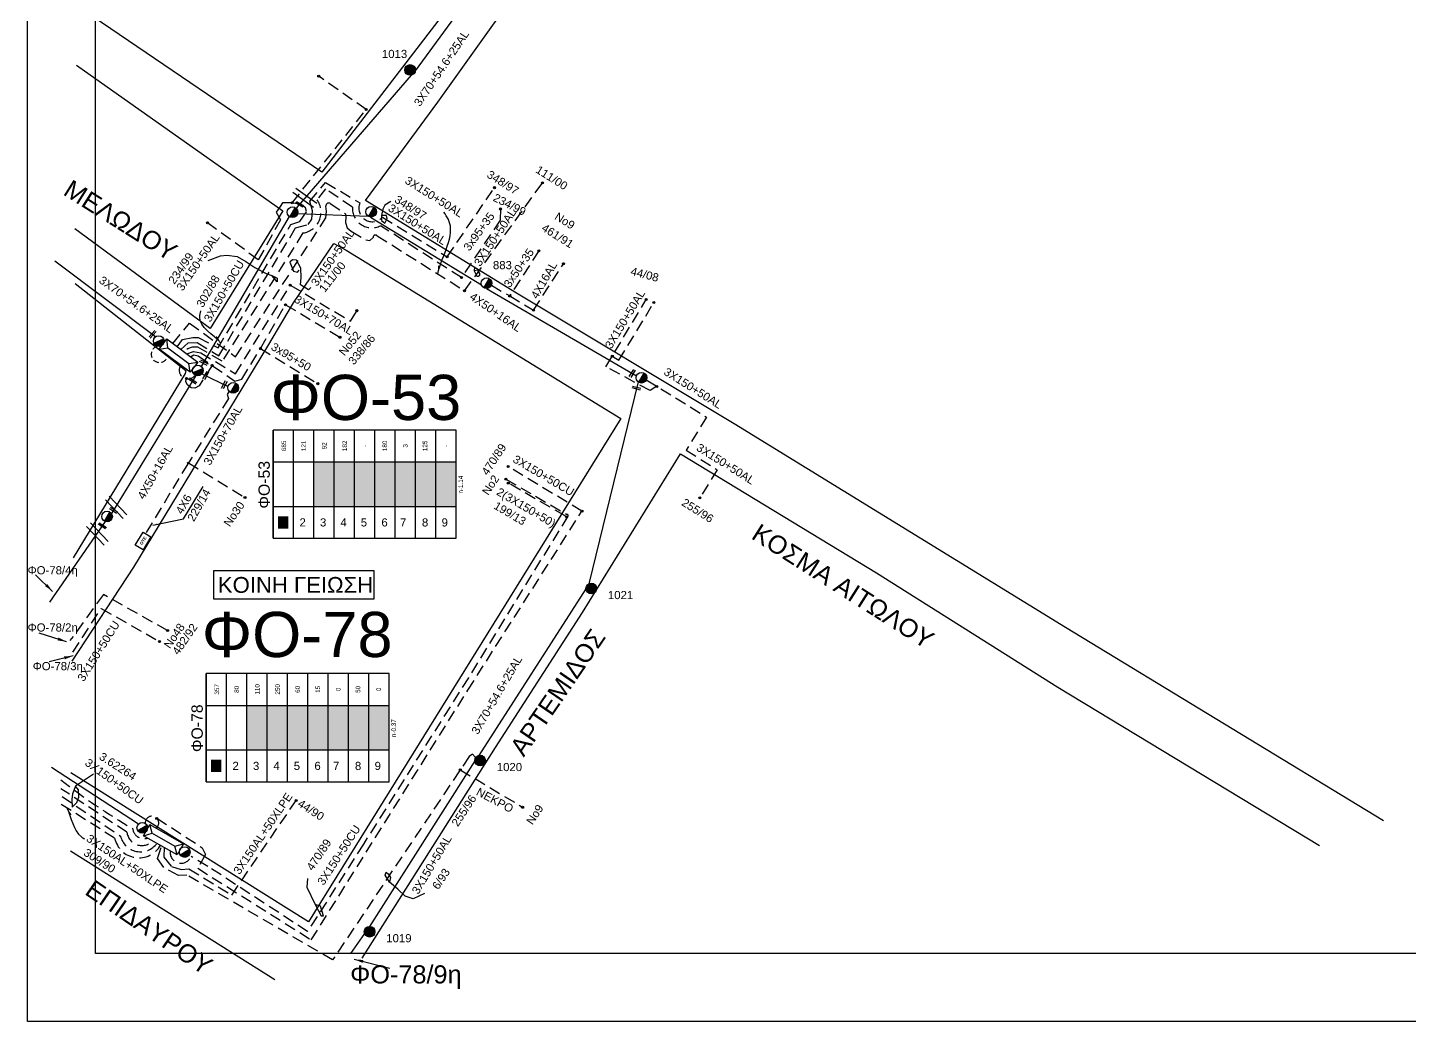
# Model space of a CAD drawing. Header units: millimetres. Extents: x 5016 to 7282, y 2879 to 3911.
# Drawn here: x 5015.9 to 5321.5, y 2878.5 to 3098.3 of the extents above; entities that cross this region are included whole.
import ezdxf
from ezdxf.enums import TextEntityAlignment as Align

# ---------------------------------------------------------------- set-up
doc = ezdxf.new("R2010")
doc.units = ezdxf.units.MM
doc.linetypes.add('DASHED', pattern=[19.05, 12.7, -6.35])
for name, color, linetype in [('Pillar OTE', 7, 'Continuous'), ('Άγνωστα', 7, 'Continuous'), ('Ασφαλειοκιβώτια Χ.Τ 9 αναχωρήσεων', 7, 'Continuous'), ('Γυμνά εναέρια ΧΤ και ΦΟΠ (3Φ)   4x50+16AL', 7, 'Continuous'), ('Επιγραφές - Σχήματα', 7, 'Continuous'), ('Καλώδια ΧΤ   3x150+50AL', 7, 'DASHED'), ('Καλώδια ΧΤ   3x150+50CU', 7, 'DASHED'), ('Καλώδια ΧΤ   3x150AL+50XLPE', 7, 'DASHED'), ('Μηχανική τομή', 7, 'Continuous'), ('Στύλος Ξύλινος', 7, 'Continuous'), ('Στύλος Ξύλινος @ 1', 7, 'Continuous'), ('Στύλος ΦΜ', 7, 'Continuous'), ('Στύλος ΦΜ @ 1', 7, 'Continuous'), ('Συνδέσεις', 7, 'Continuous'), ('Συνεστραμμένα ΧΤ   3x70+54.6+25 AL', 7, 'SYN_LINE'), ('Τομή', 7, 'Continuous'), ('Υποσταθμός εναέριος 2 στύλων', 7, 'Continuous'), ('Υποσταθμός πόλεως', 7, 'Continuous'), ('Υπόβαθρο ΔΕΗ', 7, 'Continuous'), ('Υπόγεια καλώδια Δικτύου ΧΤ και Παρ. ΧΤ - 3X150+70 AL', 7, 'DASHED'), ('Υπόγεια καλώδια Παροχών ΧΤ   4x16AL', 7, 'DASHED'), ('Υπόγεια καλώδια Παροχών ΧΤ   4x6', 7, 'DASHED')]:
    doc.layers.add(name, color=color, linetype=linetype)
doc.styles.get("Standard").update_dxf_attribs({"font": 'ARIAL.TTF'})
doc.linetypes.add('SYN_LINE', pattern='A,0.5,-0.0001,["/\\/\\/\\/",Standard,S=0.1,R=0,X=0,Y=-0.05],-0.25', length=0.7501)
doc.dimstyles.new('ISO-25', dxfattribs={"dimtxt": 2.5, "dimasz": 1.8, "dimexe": 1.25, "dimexo": 0.625, "dimtad": 1, "dimtxsty": 'Standard', "dimcen": 1.8, "dimadec": 0, "dimazin": 0, "dimtfac": 1, "dimtmove": 0, "dimatfit": 3, "dimfxl": 1.25, "dimarcsym": 0})

# ---------------------------------------------------------------- blocks, each defined once
blk = doc.blocks.new('ΥΠΑΡΧΩΝ ΞΥΛΙΝΟΣ ΣΤΥΛΟΣ')
at = {"layer": 'Στύλος Ξύλινος'}
h = blk.add_hatch(color=7, dxfattribs=at)
h.paths.add_polyline_path([(-2.62, 0, 0.270008), (-1.29, -2.28), (1.3, 2.27, 0.576266)])
h.paths.add_polyline_path([(-1.29, -2.28, 0.574793), (2.62, 0, 0.268822), (1.3, 2.27)])
at = {"layer": 'Στύλος Ξύλινος', "color": 7}
blk.add_line((-1.29, -2.28), (1.3, 2.27), dxfattribs=at)
blk.add_circle((0, 0), 2.62, dxfattribs=at)
at = {"layer": 'Στύλος Ξύλινος', "flags": 4}
for tag, p in [('ΑΡΙΘΜΟΣ', (-4.91, 8.6)), ('ΤΥΠΟΣ', (-4.85, 3.39))]:
    blk.add_attdef(tag, p, '', height=4, dxfattribs=at)
blk = doc.blocks.new('ΥΠΑΡΧΩΝ ΤΣΙΜΕΝΤΕΝΙΟΣ ΣΤΥΛΟΣ')
at = {"layer": 'Στύλος ΦΜ'}
blk.add_hatch(color=7, dxfattribs=at).paths.add_polyline_path([(-1.29, -2.28, 0.574793), (2.62, 0, 0.268822), (1.3, 2.27)])
at = {"layer": 'Στύλος ΦΜ', "color": 7}
blk.add_line((-1.29, -2.28), (1.3, 2.27), dxfattribs=at)
blk.add_circle((0, 0), 2.62, dxfattribs=at)
at = {"layer": 'Στύλος ΦΜ', "flags": 4}
for tag, p in [('ΤΥΠΟΣ', (-4.91, 3.03)), ('ΑΡΙΘΜΟΣ', (-4.68, 8.05))]:
    blk.add_attdef(tag, p, '', height=4, dxfattribs=at)
blk = doc.blocks.new('ΥΠΟΣΤΑΘΜΟΣ ΕΝΑΕΡΙΟΣ ΕΠΙ 2 ΣΤΥΛΩΝ')
at = {"layer": 'Υποσταθμός εναέριος 2 στύλων', "linetype": 'Continuous'}
for points in [[(-11.97, -2.11, 0.574793), (-8.45, -0.07, 0.268822), (-9.64, 1.98)], [(9.68, -2.15, 0.574793), (13.19, -0.1, 0.268822), (12.01, 1.95)]]:
    blk.add_hatch(color=256, dxfattribs=at).paths.add_polyline_path(points)
for p, q in [((-11.97, -2.11), (-9.64, 1.98)), ((9.68, -2.15), (12.01, 1.95))]:
    blk.add_line(p, q, dxfattribs=at)
for centre in [(-10.81, -0.07), (10.84, -0.1)]:
    blk.add_circle(centre, 2.36, dxfattribs=at)
at = {"layer": 'Υποσταθμός πόλεως', "linetype": 'Continuous', "ltscale": 40}
blk.add_lwpolyline([(-8.57, 2.82), (8.57, 2.82), (8.57, -2.82), (-8.57, -2.82)], close=True, dxfattribs=at)
for points in [[(-5.75, 0), (-8.57, 2.82)], [(-8.57, -2.82), (-5.75, 0)], [(-5.75, 0), (5.75, 0)], [(5.75, 0), (8.57, 2.82)], [(8.57, -2.82), (5.75, 0)]]:
    blk.add_lwpolyline(points, dxfattribs=at)
at = {"layer": 'Υποσταθμός εναέριος 2 στύλων', "ltscale": 40, "flags": 1}
for tag, p in [('ΜΕΤΑΣΧΗΜΑΤΙΣΜΟΣ', (14.09, 2.51)), ('ΙΣΧΥΣ', (14.07, -0.28)), ('ΑΡΙΘΜΟΣ', (14.19, -3))]:
    blk.add_attdef(tag, p, '', height=1.8, dxfattribs=at)
blk = doc.blocks.new('ΑΣΦΑΛΕΙΟΚΙΒΩΤΙΟ ΥΠΟΣΤΑΘΜΟΥ 9 ΑΝΑΧΩΡΗΣΕΩΝ')
at = {"layer": 'Ασφαλειοκιβώτια Χ.Τ 9 αναχωρήσεων', "ltscale": 40}
for p, q in [((-23.8, 40.36), (24.02, 40.36)), ((-9.72, 40.36), (-9.72, -40.64)), ((9.94, 40.36), (9.94, -40.64)), ((-23.8, 31.36), (24.02, 31.36)), ((-23.8, 22.36), (24.02, 22.36)), ((-23.8, 13.36), (24.02, 13.36)), ((-23.8, 4.36), (24.02, 4.36)), ((-23.8, -4.64), (24.02, -4.64)), ((-23.8, -13.64), (24.02, -13.64)), ((-23.8, -22.64), (24.02, -22.64)), ((-23.8, -31.64), (24.02, -31.64))]:
    blk.add_line(p, q, dxfattribs=at)
at = {"layer": 'Ασφαλειοκιβώτια Χ.Τ 9 αναχωρήσεων'}
blk.add_lwpolyline([(-23.8, -40.64), (24.02, -40.64), (24.02, 40.36), (-23.8, 40.36)], close=True, dxfattribs=at)
for s, p in [('1', (-18.61, 37.24)), ('2', (-18.61, 28.67)), ('3', (-18.61, 19.6)), ('4', (-18.61, 10.58)), ('5', (-18.61, 1.57)), ('6', (-18.61, -7.57)), ('7', (-18.61, -15.81)), ('8', (-18.61, -25.5)), ('9', (-18.61, -34.19))]:
    blk.add_text(s, height=3.6, rotation=270, dxfattribs=at).set_placement(p)
at = {"layer": 'Ασφαλειοκιβώτια Χ.Τ 9 αναχωρήσεων', "ltscale": 40}
for tag, height, p in [('ΟΝΟΜΑ', 5, (-0.16, 44.31)), ('ΚΕΙΜΕΝΟ 1', 2, (17.06, 35.59)), ('ΚΕΙΜΕΝΟ 2', 2, (17.06, 26.88)), ('ΚΕΙΜΕΝΟ 3', 2, (17.06, 17.69)), ('ΚΕΙΜΕΝΟ 4', 2, (17.06, 8.71)), ('ΚΕΙΜΕΝΟ 5', 2, (17.06, -0.13)), ('ΚΕΙΜΕΝΟ 6', 2, (17.06, -9.05)), ('ΚΕΙΜΕΝΟ 7', 2, (17.06, -18.13)), ('ΚΕΙΜΕΝΟ 8', 2, (17.06, -26.85)), ('ΚΕΙΜΕΝΟ 9', 2, (17.06, -35.99)), ('ΣΧ', 2, (-0.1, -42.64))]:
    blk.add_attdef(tag, text='', height=height, dxfattribs=at).set_placement(p, align=Align.MIDDLE_CENTER)
blk = doc.blocks.new('ΜΗΧΑΝΙΚΗ ΤΟΜΗ')
at = {"layer": 'Μηχανική τομή', "ltscale": 40}
for p, q in [((-1.89, 0.78), (1.89, 0.78)), ((1.89, 0), (-1.89, 0))]:
    blk.add_line(p, q, dxfattribs=at)
blk = doc.blocks.new('ΤΟΜΗ')
at = {"layer": 'Τομή', "ltscale": 40}
for p, q in [((-5.68, 0), (5.68, 0)), ((5.68, -2.33), (-5.68, -2.33))]:
    blk.add_line(p, q, dxfattribs=at)
blk = doc.blocks.new('_ΣΥΝΔΕΣΗ')
at = {"layer": 'Συνδέσεις', "linetype": 'SYN_LINE', "ltscale": 40}
blk.add_hatch(color=256, dxfattribs=at).paths.add_polyline_path([(0.5, -0.01, 1), (-0.5, -0.01, 1)])
at = {"layer": 'Συνδέσεις'}
blk.add_circle((0, -0.01), 0.5, dxfattribs=at)
blk = doc.blocks.new('TSONTA XT1')
at = {"ltscale": 40}
h = blk.add_hatch(color=256, dxfattribs=at)
h.dxf.hatch_style = 1
h.paths.add_polyline_path([(596, 2487.7), (597.1, 2488.8), (596, 2489.9), (594.9, 2488.8)])
blk.add_lwpolyline([(594.9, 2488.8), (596, 2489.9), (597.1, 2488.8), (596, 2487.7)], close=True, dxfattribs=at)
blk = doc.blocks.new('PILLAR ΟΤΕ')
at = {"layer": 'Pillar OTE', "ltscale": 40}
blk.add_lwpolyline([(-3.31, 2.02), (3.39, 2.02), (3.39, -1.99), (-3.31, -1.99)], close=True, dxfattribs=at)
at = {"layer": 'Pillar OTE', "insert": (-1.81, 0.71), "char_height": 1.3575, "width": 109.961, "attachment_point": 1}
blk.add_mtext('{\\fArial|b1|i0|c161|p34;OTE}', dxfattribs=at)

msp = doc.modelspace()

# ---------------------------------------------------------------- hatches: boundary and pattern name
at = {"layer": 'Pillar OTE', "lineweight": -3, "ltscale": 40}
h = msp.add_hatch(color=256, dxfattribs=at)
h.dxf.hatch_style = 1
h.paths.add_polyline_path([(5135.36, 2990.25), (5134.76, 2990.31), (5135.1, 2989.81)])
at = {"layer": 'Ασφαλειοκιβώτια Χ.Τ 9 αναχωρήσεων', "lineweight": -3}
for color, points in [(27, [(5083.68, 3002.25), (5079.18, 3002.25), (5079.18, 2992.43), (5083.68, 2992.43)]), (30, [(5088.18, 3002.25), (5083.68, 3002.25), (5083.68, 2992.43), (5088.18, 2992.43)]), (173, [(5092.68, 3002.25), (5088.18, 3002.25), (5088.18, 2992.43), (5092.68, 2992.43)]), (2, [(5097.18, 3002.25), (5092.68, 3002.25), (5092.68, 2992.43), (5097.18, 2992.43)]), (85, [(5101.68, 3002.25), (5097.18, 3002.25), (5097.18, 2992.43), (5101.68, 2992.43)]), (6, [(5106.18, 3002.25), (5101.68, 3002.25), (5101.68, 2992.43), (5106.18, 2992.43)]), (133, [(5110.68, 3002.25), (5106.18, 3002.25), (5106.18, 2992.43), (5110.68, 2992.43)]), (5, [(5071.29, 2987.53), (5073.59, 2987.53), (5073.59, 2990.24), (5071.29, 2990.24)]), (62, [(5068.86, 2948.4), (5064.36, 2948.4), (5064.36, 2938.57), (5068.86, 2938.57)]), (1, [(5073.36, 2948.4), (5068.86, 2948.4), (5068.86, 2938.57), (5073.36, 2938.57)]), (6, [(5077.86, 2948.4), (5073.36, 2948.4), (5073.36, 2938.57), (5077.86, 2938.57)]), (2, [(5082.36, 2948.4), (5077.86, 2948.4), (5077.86, 2938.57), (5082.36, 2938.57)]), (27, [(5086.86, 2948.4), (5082.36, 2948.4), (5082.36, 2938.57), (5086.86, 2938.57)]), (173, [(5091.36, 2948.4), (5086.86, 2948.4), (5086.86, 2938.57), (5091.36, 2938.57)]), (133, [(5095.86, 2948.4), (5091.36, 2948.4), (5091.36, 2938.57), (5095.86, 2938.57)]), (5, [(5056.47, 2933.67), (5058.77, 2933.67), (5058.77, 2936.38), (5056.47, 2936.38)])]:
    msp.add_hatch(color=color, dxfattribs=at).paths.add_polyline_path(points)

# ---------------------------------------------------------------- linework, layer by layer
at = {"layer": 'Pillar OTE', "lineweight": -3, "ltscale": 40}
msp.add_lwpolyline([(5135.1, 2989.81), (5134.76, 2990.31), (5135.36, 2990.25), (5135.1, 2989.81)], dxfattribs=at)
at = {"layer": 'Άγνωστα', "color": 173, "linetype": 'DASHED', "lineweight": -3, "ltscale": 0.2}
msp.add_lwpolyline([(5120.46, 3058.22), (5120.4, 3055.75), (5111.86, 3043.05)], dxfattribs=at)
at = {"layer": 'Άγνωστα', "color": 5, "linetype": 'DASHED', "lineweight": -3, "ltscale": 0.2}
msp.add_lwpolyline([(5128.95, 3048.95), (5122.52, 3038.98)], dxfattribs=at)
at = {"layer": 'Άγνωστα', "color": 2, "linetype": 'DASHED', "lineweight": -3, "ltscale": 0.2}
for points in [[(5051.94, 3025.51), (5052.69, 3025.93), (5053.65, 3025.71), (5061.76, 3020.15), (5063.28, 3020.58), (5067.39, 3027.36), (5072.94, 3037.03), (5084.98, 3029.84)], [(5067.39, 3027.36), (5080.06, 3019.58)], [(5056.69, 3023.63), (5053.83, 3019.11), (5052.9, 3018.57), (5052.04, 3018.69), (5051.26, 3019.32), (5050.87, 3020), (5050.94, 3020.67)]]:
    msp.add_lwpolyline(points, dxfattribs=at)
at = {"layer": 'Άγνωστα', "color": 133, "linetype": 'DASHED', "lineweight": -3, "ltscale": 0.2}
msp.add_lwpolyline([(5111.59, 2934.17), (5125.38, 2925.87)], dxfattribs=at)
at = {"layer": 'Άγνωστα', "color": 2, "linetype": 'DASHED', "lineweight": -3, "ltscale": 0.2}
msp.add_arc((5051.34, 3022.55), 1.92, 145.6408, 326.2235, dxfattribs=at)
at = {"layer": 'Γυμνά εναέρια ΧΤ και ΦΟΠ (3Φ)   4x50+16AL', "color": 5, "lineweight": -3}
for points in [[(5054.35, 3023.35), (5073.81, 3056.53)], [(5075.63, 3057.25), (5091.24, 3056.61)], [(5091.76, 3056.43), (5116.27, 3041.45)], [(5117.36, 3040.65), (5150.55, 3021.3)]]:
    msp.add_lwpolyline(points, dxfattribs=at)
at = {"layer": 'Γυμνά εναέρια ΧΤ και ΦΟΠ (3Φ)   4x50+16AL', "color": 2, "lineweight": -3}
for points in [[(5053.13, 3021.39), (5034.46, 2990.83)], [(5054.45, 3021.77), (5060.25, 3018.93)]]:
    msp.add_lwpolyline(points, dxfattribs=at)
at = {"layer": 'Γυμνά εναέρια ΧΤ και ΦΟΠ (3Φ)   4x50+16AL', "color": 1, "lineweight": -3}
msp.add_lwpolyline([(5033.07, 2989.09), (5020.71, 2971.28)], dxfattribs=at)
at = {"layer": 'Γυμνά εναέρια ΧΤ και ΦΟΠ (3Φ)   4x50+16AL', "color": 6, "lineweight": -3}
msp.add_lwpolyline([(5040.39, 2922.14), (5021.19, 2934.64)], dxfattribs=at)
at = {"layer": 'Επιγραφές - Σχήματα', "lineweight": -3}
for points in [[(5015.89, 3904.96), (7057.63, 3904.96), (7057.63, 2878.51), (5015.89, 2878.51)], [(5030.89, 3889.96), (7042.63, 3889.96), (7042.63, 2893.51), (5030.89, 2893.51)]]:
    msp.add_lwpolyline(points, close=True, dxfattribs=at)
for points in [[(5096.23, 3059.91), (5094.9, 3059.1), (5094.43, 3058.15), (5094.16, 3056.81), (5094.14, 3055.67), (5094.9, 3055.09), (5095.42, 3056.12), (5095.26, 3056.77), (5094.16, 3056.81)], [(5055.83, 3046.81), (5058.55, 3047.84), (5059.98, 3048.01), (5062.27, 3047.72), (5064.16, 3046.6), (5066.18, 3045.29), (5068.62, 3043.98), (5069.93, 3043.54), (5071.12, 3042.9), (5071.08, 3042.13), (5069.93, 3043.54)], [(5078.54, 3040.83), (5078, 3040.3), (5076.26, 3041.45), (5076.36, 3043.03), (5076.32, 3045.14), (5075.34, 3046.88), (5074.45, 3047), (5073.92, 3046.49), (5074.7, 3044.48), (5075.56, 3044.28), (5075.93, 3044.71)], [(5114.77, 3045.36), (5114.77, 3045.36), (5114.69, 3044.54), (5115.24, 3043.38), (5115.56, 3043.36), (5115.89, 3043.58), (5115.88, 3043.98), (5115.44, 3044.66), (5114.69, 3044.54)], [(5030.46, 2933.19), (5026.45, 2930.55), (5025.8, 2928.88), (5025.69, 2927.58), (5025.73, 2925.89), (5026.75, 2926.93), (5027.24, 2928.09), (5027.17, 2929.76), (5026.45, 2930.55)], [(5077.83, 2910.08), (5077.66, 2908.2), (5079.5, 2904.36), (5080.8, 2901.86), (5081.35, 2901.88), (5080.68, 2904.03), (5079.5, 2904.36)], [(5103.69, 2906.83), (5101.15, 2905.58), (5099.43, 2906.22), (5097.78, 2907.73), (5095.94, 2909.32), (5095, 2910.85), (5095.18, 2911.48), (5095.74, 2911.08), (5096.18, 2910.37), (5095.94, 2909.32)]]:
    msp.add_lwpolyline(points, dxfattribs=at)
at = {"layer": 'Επιγραφές - Σχήματα', "color": 190, "lineweight": -3}
msp.add_lwpolyline([(5057.01, 2971.98), (5092.53, 2971.98), (5092.53, 2978.16), (5057.01, 2978.16)], close=True, dxfattribs=at)
at = {"layer": 'Καλώδια ΧΤ   3x150+50AL', "color": 133, "lineweight": -3, "ltscale": 0.2}
msp.add_lwpolyline([(5048, 3028.47), (5051.7, 3032.97), (5061.86, 3025.53), (5081.88, 3056.24), (5082, 3057.7), (5081.88, 3058.84, -0.618376), (5082.84, 3059.45), (5086.18, 3057.15), (5086.28, 3056.46), (5086.19, 3055.25), (5086.6, 3054.07), (5087.49, 3053.31), (5090.69, 3051.39), (5091.62, 3051.23), (5092.32, 3051.9, -0.758606), (5093.19, 3052.28), (5112.54, 3040.15), (5129.78, 3063.99)], format="xyb", dxfattribs=at)
at = {"layer": 'Καλώδια ΧΤ   3x150+50AL', "color": 6, "lineweight": -3, "ltscale": 0.2}
msp.add_lwpolyline([(5049.79, 3027.13), (5051.4, 3028.58), (5053.39, 3028.66), (5058.18, 3025.74), (5075.17, 3054.03), (5077.96, 3054.78), (5078.76, 3055.94), (5078.91, 3057.82), (5078.3, 3059.93), (5081.79, 3064.07), (5089.38, 3059.57, 0.847625), (5094.36, 3056.4), (5108.7, 3047.65), (5119.15, 3062.94)], format="xyb", dxfattribs=at)
at = {"layer": 'Καλώδια ΧΤ   3x150+50AL', "color": 173, "lineweight": -3, "ltscale": 0.2}
msp.add_lwpolyline([(5111.86, 3043.05), (5093.94, 3054.51, -0.577831), (5087.74, 3058.6), (5081.75, 3062.67), (5079.91, 3060.26, -0.562513), (5076.8, 3052.91), (5058.94, 3024.58), (5053.55, 3027.62, 0.260399), (5050.47, 3026.62)], format="xyb", dxfattribs=at)
at = {"layer": 'Καλώδια ΧΤ   3x150+50AL', "color": 5, "lineweight": -3, "ltscale": 0.2}
for points in [[(5155.04, 3019.02), (5153.57, 3018.05), (5143.8, 3023.33), (5152.72, 3038.21)], [(5145.22, 3025.69), (5146.67, 3024.76), (5154.42, 3037.54)], [(5152.74, 3020.44), (5166.03, 3012.2), (5161.56, 3004.88), (5168.38, 3000.54), (5164.57, 2994.31)]]:
    msp.add_lwpolyline(points, dxfattribs=at)
at = {"layer": 'Καλώδια ΧΤ   3x150+50AL', "color": 133, "lineweight": -3, "ltscale": 0.2}
msp.add_lwpolyline([(5114.99, 2936.86), (5114.26, 2937.65), (5113.55, 2937.08), (5083.36, 2892.12), (5051.12, 2910.85), (5049.26, 2910.75), (5046.03, 2912.55), (5044.6, 2914.57), (5045.58, 2917.29)], dxfattribs=at)
at = {"layer": 'Καλώδια ΧΤ   3x150+50CU', "color": 27, "lineweight": -3, "ltscale": 0.2}
for points in [[(5074.42, 3059.59), (5090.79, 3080.21), (5080.27, 3087.59)], [(5048.97, 3027.74), (5050.17, 3029.36), (5052.45, 3029.76), (5053.61, 3029.8), (5058.04, 3027.5), (5074.09, 3054.81), (5076.13, 3055.48), (5077.57, 3057.63), (5077.39, 3058.51), (5076.34, 3059.18), (5074.42, 3059.59), (5072.29, 3059.59), (5071.73, 3058.77), (5070.87, 3057.51), (5071.81, 3055.8), (5066.91, 3046.98), (5055.66, 3055.17)]]:
    msp.add_lwpolyline(points, dxfattribs=at)
at = {"layer": 'Καλώδια ΧΤ   3x150+50CU', "color": 6, "lineweight": -3, "ltscale": 0.2}
msp.add_lwpolyline([(5044.49, 2923.44), (5054.5, 2916.93), (5055.2, 2915.46), (5053.51, 2912.37), (5078.63, 2896.55), (5113.27, 2951.8), (5138.5, 2991.38), (5122.16, 3001.24)], dxfattribs=at)
at = {"layer": 'Καλώδια ΧΤ   3x150+50CU', "color": 2, "lineweight": -3, "ltscale": 0.2}
for points in [[(5121.67, 2998.48), (5135.19, 2990.64, -0.927863), (5135.36, 2990.25)], [(5135.36, 2990.25), (5113.38, 2954.54), (5090.18, 2917.74), (5077.81, 2898.4), (5055.74, 2912.8), (5052.04, 2914.99, -0.885576), (5047.43, 2916.24)]]:
    msp.add_lwpolyline(points, format="xyb", dxfattribs=at)
msp.add_lwpolyline([(5134.76, 2990.31), (5122.21, 2997.59)], dxfattribs=at)
at = {"layer": 'Καλώδια ΧΤ   3x150+50CU', "color": 5, "lineweight": -3, "ltscale": 0.2}
msp.add_lwpolyline([(5046.86, 2964.98), (5032.65, 2972.93), (5025.26, 2962.73)], dxfattribs=at)
at = {"layer": 'Καλώδια ΧΤ   3x150+50CU', "color": 62, "lineweight": -3, "ltscale": 0.2}
msp.add_lwpolyline([(5025.88, 2960.17), (5032.13, 2969.86), (5045.07, 2962.53)], dxfattribs=at)
msp.add_lwpolyline([(5042.46, 2919.07, -0.485947), (5039.14, 2921.13, -0.03237), (5023.24, 2931.92, -2.916748)], format="xyb", dxfattribs=at)
at = {"layer": 'Καλώδια ΧΤ   3x150+50CU', "color": 5, "lineweight": -3, "ltscale": 0.2}
msp.add_lwpolyline([(5043.55, 2918.45, -0.640723), (5037.86, 2920.37), (5023.26, 2929.96)], format="xyb", dxfattribs=at)
at = {"layer": 'Καλώδια ΧΤ   3x150+50CU', "color": 1, "lineweight": -3, "ltscale": 0.2}
msp.add_lwpolyline([(5023.5, 2928.27), (5036.44, 2919.5, 0.643803), (5044.49, 2917.91, -11.292358)], format="xyb", dxfattribs=at)
at = {"layer": 'Καλώδια ΧΤ   3x150+50CU', "color": 85, "lineweight": -3, "ltscale": 0.1}
msp.add_arc((5045.07, 3026.09), 1.83, 104.5141, 350.6526, dxfattribs=at)
at = {"layer": 'Καλώδια ΧΤ   3x150+50CU', "color": 6, "lineweight": -3, "ltscale": 0.2}
msp.add_arc((5043.4, 2922.41), 1.49, 308.2638, 184.0732, dxfattribs=at)
at = {"layer": 'Καλώδια ΧΤ   3x150AL+50XLPE', "color": 173, "lineweight": -3, "ltscale": 0.2}
msp.add_lwpolyline([(5045.28, 2917.46, -0.686999), (5035.14, 2919.03), (5022.54, 2927.02)], format="xyb", dxfattribs=at)
at = {"layer": 'Καλώδια ΧΤ   3x150AL+50XLPE', "color": 27, "lineweight": -3, "ltscale": 0.2}
msp.add_lwpolyline([(5046.06, 2917.02), (5046.03, 2914.81), (5047.73, 2912.78), (5049.82, 2912.08), (5051.58, 2912.28), (5061.03, 2906.46), (5075.28, 2927.37)], dxfattribs=at)
at = {"layer": 'Συνεστραμμένα ΧΤ   3x70+54.6+25 AL', "color": 1, "lineweight": -3, "ltscale": 20}
for points in [[(5124.48, 3120.04), (5101.64, 3088.77)], [(5100.76, 3087.83), (5075.28, 3058.37)]]:
    msp.add_lwpolyline(points, dxfattribs=at)
at = {"layer": 'Συνεστραμμένα ΧΤ   3x70+54.6+25 AL', "color": 85, "lineweight": -3, "ltscale": 20}
msp.add_lwpolyline([(5044.21, 3029.97), (5021.92, 3046.71)], dxfattribs=at)
at = {"layer": 'Συνεστραμμένα ΧΤ   3x70+54.6+25 AL', "color": 133, "lineweight": -3, "ltscale": 20}
for points in [[(5150.91, 3019.99), (5140, 2975.3)], [(5139.39, 2974.17), (5115.67, 2937.35)], [(5114.8, 2936.15), (5091.49, 2899.53)], [(5090.42, 2897.96), (5087.31, 2893.51)]]:
    msp.add_lwpolyline(points, dxfattribs=at)
at = {"layer": 'Υπόβαθρο ΔΕΗ', "lineweight": -3}
msp.add_lwpolyline([(5315.76, 2922.86), (5245.47, 2965.61), (5172.15, 3010.69), (5123.99, 3039.61), (5090.64, 3060.09), (5106.6, 3081.84), (5131.56, 3116.8), (5163.21, 3159.41), (5188.07, 3192.3), (5269.19, 3147.68), (5271.42, 3147.29), (5317.74, 3121.29), (5381.95, 3085.5), (5452.44, 3046.98, -0.445183), (5453.95, 3040.66), (5443.3, 3021.83), (5434.09, 3003.15), (5424.12, 2982.02), (5415.18, 2961.21), (5404.56, 2933.79), (5396.97, 2909.94), (5390.08, 2885.48)], format="xyb", dxfattribs=at)
for points in [[(5027.17, 3178.08), (5088.75, 3146.43), (5126.38, 3126.02), (5110.5, 3104.95), (5081, 3066.4), (5026.49, 3103.38)], [(5026.7, 3090.04), (5072.37, 3057.81), (5056.26, 3031.78), (5026.31, 3053.85)], [(5025.78, 2958.19), (5039.38, 2979.02), (5069.04, 3027.88), (5074.69, 3037.45), (5083.61, 3050.59), (5086.37, 3049.1), (5147.09, 3011.88), (5078.05, 2900.51), (5025.44, 2933.5)], [(5026.39, 3041.76), (5050.89, 3022.49), (5050.74, 3021.81), (5025.98, 2981.05)], [(5089.9, 2892.46), (5119.38, 2939.09), (5138.65, 2968.97), (5160.27, 3004.07), (5203.63, 2977.76), (5243.79, 2952.45), (5301.67, 2917.44)], [(5050.34, 2989.71), (5054.7, 2996.83)], [(5025.41, 2916.25), (5070.59, 2887.77)]]:
    msp.add_lwpolyline(points, dxfattribs=at)
at = {"layer": 'Υπόγεια καλώδια Δικτύου ΧΤ και Παρ. ΧΤ - 3X150+70 AL', "color": 30, "lineweight": -3, "ltscale": 0.2}
msp.add_lwpolyline([(5051.07, 3026.16), (5052.59, 3026.73), (5054.18, 3026.43), (5061.88, 3021.74), (5073.98, 3041.39), (5087.34, 3033.38), (5088.73, 3035.73)], dxfattribs=at)
at = {"layer": 'Υπόγεια καλώδια Δικτύου ΧΤ και Παρ. ΧΤ - 3X150+70 AL', "color": 2, "lineweight": -3, "ltscale": 0.2}
msp.add_lwpolyline([(5060.48, 3017.89), (5060.01, 3017.19), (5060.31, 3016.29), (5051.44, 3002.03), (5063.97, 2994.41)], dxfattribs=at)
at = {"layer": 'Υπόγεια καλώδια Παροχών ΧΤ   4x16AL', "color": 5, "lineweight": -3, "ltscale": 0.2}
msp.add_lwpolyline([(5118.48, 3041.37), (5122.52, 3038.98), (5127.8, 3035.85), (5134.42, 3046.12)], dxfattribs=at)
at = {"layer": 'Υπόγεια καλώδια Παροχών ΧΤ   4x6', "color": 2, "linetype": 'DASHED', "lineweight": -3, "ltscale": 0.2}
msp.add_lwpolyline([(5051.33, 3001.85), (5041.99, 2986.46)], dxfattribs=at)

# ---------------------------------------------------------------- block references
at = {"layer": 'Pillar OTE', "lineweight": -3, "xscale": 0.5, "yscale": 0.5, "zscale": 0.5, "rotation": 58.73797995672371}
msp.add_blockref('PILLAR ΟΤΕ', (5041.42, 2984.77), dxfattribs=at)
at = {"layer": 'Ασφαλειοκιβώτια Χ.Τ 9 αναχωρήσεων', "lineweight": -3, "xscale": 0.5, "yscale": 0.5, "zscale": 0.5, "rotation": 90}
for p, values in [((5090.36, 2997.29), {'ΟΝΟΜΑ': 'ΦΟ-53', 'ΣΧ': 'n-1.14', 'ΚΕΙΜΕΝΟ 2': '121', 'ΚΕΙΜΕΝΟ 1': '685', 'ΚΕΙΜΕΝΟ 3': '92', 'ΚΕΙΜΕΝΟ 4': '182', 'ΚΕΙΜΕΝΟ 5': '-', 'ΚΕΙΜΕΝΟ 6': '180', 'ΚΕΙΜΕΝΟ 7': '3', 'ΚΕΙΜΕΝΟ 8': '125', 'ΚΕΙΜΕΝΟ 9': '-'}), ((5075.54, 2943.43), {'ΟΝΟΜΑ': 'ΦΟ-78', 'ΣΧ': 'n-0.37', 'ΚΕΙΜΕΝΟ 2': '80', 'ΚΕΙΜΕΝΟ 1': '357', 'ΚΕΙΜΕΝΟ 3': '110', 'ΚΕΙΜΕΝΟ 4': '250', 'ΚΕΙΜΕΝΟ 5': '60', 'ΚΕΙΜΕΝΟ 6': '15', 'ΚΕΙΜΕΝΟ 7': '0', 'ΚΕΙΜΕΝΟ 8': '50', 'ΚΕΙΜΕΝΟ 9': '0'})]:
    msp.add_blockref('ΑΣΦΑΛΕΙΟΚΙΒΩΤΙΟ ΥΠΟΣΤΑΘΜΟΥ 9 ΑΝΑΧΩΡΗΣΕΩΝ', p, dxfattribs=at).add_auto_attribs(values)
at = {"layer": 'Γυμνά εναέρια ΧΤ και ΦΟΠ (3Φ)   4x50+16AL', "lineweight": -3, "xscale": 0.4999999999997131, "yscale": 0.4999999999997131, "zscale": 0.4999999999997131, "rotation": 144.1312422606098}
msp.add_blockref('ΤΟΜΗ', (5076.85, 3060.2), dxfattribs=at)
at = {"layer": 'Μηχανική τομή', "lineweight": -3}
for p, xscale, yscale, zscale, rotation in [((5076.18, 3059.41), 0.4999999999999458, 0.4999999999999458, 0.4999999999999458, 149.5024817314991), ((5043.66, 3030.38), 0.4999999999998698, 0.4999999999998698, 0.4999999999998698, 48.25085635778527), ((5054.96, 3024.38), 0.4999999999998916, 0.4999999999998916, 0.4999999999998916, 152.6172698922836), ((5149.46, 3021.94), 0.4999999999999127, 0.4999999999999127, 0.4999999999999127, 238.2004645637938), ((5052.5, 3020.35), 0.4999999999998651, 0.4999999999998651, 0.4999999999998651, 146.6393797012793), ((5055.46, 3021.28), 0.4999999999998679, 0.4999999999998679, 0.4999999999998679, 61.54232026315373), ((5059.58, 3019.26), 0.4999999999998679, 0.4999999999998679, 0.4999999999998679, 61.54232026315373), ((5150.61, 3018.78), 0.4999999999998582, 0.4999999999998582, 0.4999999999998582, 166.0447153808592), ((5035.01, 2991.73), 0.4999999999998651, 0.4999999999998651, 0.4999999999998651, 146.6393797012793), ((5032.53, 2988.31), 0.4999999999998651, 0.4999999999998651, 0.4999999999998651, 146.6393797012793)]:
    msp.add_blockref('ΜΗΧΑΝΙΚΗ ΤΟΜΗ', p, dxfattribs=dict(at, xscale=xscale, yscale=yscale, zscale=zscale, rotation=rotation))
at = {"layer": 'Στύλος Ξύλινος @ 1', "lineweight": -3, "ltscale": 40}
ref = msp.add_blockref('ΥΠΑΡΧΩΝ ΞΥΛΙΝΟΣ ΣΤΥΛΟΣ', (5100.49, 3088.98), dxfattribs=dict(at, xscale=0.4499999999998181, yscale=0.4499999999998181, zscale=0.4499999999998181))
ref.add_attrib('ΤΥΠΟΣ', '1013', (5094.26, 3091.62), dxfattribs={"layer": 'Στύλος Ξύλινος', "height": 1.8, "flags": 4})
ref = msp.add_blockref('ΥΠΑΡΧΩΝ ΞΥΛΙΝΟΣ ΣΤΥΛΟΣ', (5140.57, 2974.27), dxfattribs=dict(at, xscale=0.4499999999998181, yscale=0.4499999999998181, zscale=0.4499999999998181))
ref.add_attrib('ΤΥΠΟΣ', '1021', (5144.25, 2971.92), dxfattribs={"layer": 'Στύλος Ξύλινος', "height": 1.8, "flags": 4})
ref = msp.add_blockref('ΥΠΑΡΧΩΝ ΞΥΛΙΝΟΣ ΣΤΥΛΟΣ', (5115.97, 2936.21), dxfattribs=dict(at, xscale=0.4499999999998181, yscale=0.4499999999998181, zscale=0.4499999999998181))
ref.add_attrib('ΤΥΠΟΣ', '1020', (5119.66, 2933.87), dxfattribs={"layer": 'Στύλος Ξύλινος', "height": 1.8, "flags": 4})
ref = msp.add_blockref('ΥΠΑΡΧΩΝ ΞΥΛΙΝΟΣ ΣΤΥΛΟΣ', (5091.53, 2898.35), dxfattribs=dict(at, xscale=0.4499999999998181, yscale=0.4499999999998181, zscale=0.4499999999998181))
ref.add_attrib('ΤΥΠΟΣ', '1019', (5095.22, 2896.01), dxfattribs={"layer": 'Στύλος Ξύλινος', "height": 1.8, "flags": 4})
at = {"layer": 'Στύλος ΦΜ @ 1', "lineweight": -3, "ltscale": 40, "xscale": 0.4499999999998181, "yscale": 0.4499999999998181, "zscale": 0.4499999999998181}
for p in [(5074.48, 3057.5), (5091.88, 3057.61), (5061.37, 3018.67), (5151.66, 3020.9), (5033.46, 2990.2)]:
    msp.add_blockref('ΥΠΑΡΧΩΝ ΤΣΙΜΕΝΤΕΝΙΟΣ ΣΤΥΛΟΣ', p, dxfattribs=at)
at = {"layer": 'Στύλος ΦΜ @ 1', "lineweight": -3, "ltscale": 40}
ref = msp.add_blockref('ΥΠΑΡΧΩΝ ΤΣΙΜΕΝΤΕΝΙΟΣ ΣΤΥΛΟΣ', (5117.39, 3041.82), dxfattribs=dict(at, xscale=0.4499999999998181, yscale=0.4499999999998181, zscale=0.4499999999998181))
ref.add_attrib('ΤΥΠΟΣ', '883', (5118.81, 3044.9), dxfattribs={"layer": 'Στύλος ΦΜ', "height": 1.8, "flags": 4})
at = {"layer": 'Συνδέσεις', "lineweight": -3, "xscale": 0.4499999999998181, "yscale": 0.4499999999998181, "zscale": 0.4499999999998181}
for p in [(5080.27, 3087.59), (5090.79, 3080.21), (5119.15, 3062.94), (5129.78, 3063.99), (5074.42, 3059.59), (5120.46, 3058.22), (5055.66, 3055.17), (5108.7, 3047.65), (5128.95, 3048.95), (5134.42, 3046.12), (5073.98, 3041.39), (5111.86, 3043.05), (5112.54, 3040.15), (5122.52, 3038.98), (5152.72, 3038.21), (5072.94, 3037.03), (5088.73, 3035.73), (5127.8, 3035.85), (5154.42, 3037.54), (5084.98, 3029.84), (5067.39, 3027.36), (5145.22, 3025.69), (5056.69, 3023.63), (5051.03, 3020.74), (5080.06, 3019.58), (5155.08, 3018.96), (5122.16, 3001.24), (5121.67, 2998.48), (5122.21, 2997.59), (5063.97, 2994.41), (5164.57, 2994.31), (5138.5, 2991.38), (5046.86, 2964.98), (5045.07, 2962.53), (5111.59, 2934.17), (5075.28, 2927.37), (5125.38, 2925.87), (5044.44, 2923.41)]:
    msp.add_blockref('_ΣΥΝΔΕΣΗ', p, dxfattribs=at)
at = {"layer": 'Συνδέσεις', "lineweight": -3, "xscale": 0.2, "yscale": 0.2, "zscale": 0.2, "rotation": 58.10688505442289}
msp.add_blockref('TSONTA XT1', (5411.09, 2637.86), dxfattribs=at)
at = {"layer": 'Τομή', "lineweight": -3, "xscale": 0.4999999999997088, "yscale": 0.4999999999997088, "zscale": 0.4999999999997088, "rotation": 133.2763004204982}
for p in [(5035.06, 2991.81), (5030.89, 2985.95)]:
    msp.add_blockref('ΤΟΜΗ', p, dxfattribs=at)
at = {"layer": 'Υποσταθμός εναέριος 2 στύλων', "lineweight": -3}
for p, xscale, yscale, zscale, rotation in [((5049.23, 3025.79), 0.500000000000005, 0.500000000000005, 0.500000000000005, 323.1175722292209), ((5045.96, 2918.69), 0.5000000000000078, 0.5000000000000078, 0.5000000000000078, 330.3533667360178)]:
    msp.add_blockref('ΥΠΟΣΤΑΘΜΟΣ ΕΝΑΕΡΙΟΣ ΕΠΙ 2 ΣΤΥΛΩΝ', p, dxfattribs=dict(at, xscale=xscale, yscale=yscale, zscale=zscale, rotation=rotation))

# ---------------------------------------------------------------- texts
at = {"layer": 'Γυμνά εναέρια ΧΤ και ΦΟΠ (3Φ)   4x50+16AL', "color": 7, "lineweight": -3, "char_height": 1.8, "width": 168.3718, "attachment_point": 1}
for insert, rotation in [((5114.51, 3039.9), 325.3177), ((5040.07, 2994.71), 60.6764)]:
    msp.add_mtext('4X50+16AL', dxfattribs=dict(at, insert=insert, rotation=rotation))
at = {"layer": 'Επιγραφές - Σχήματα', "color": 7, "lineweight": -3, "width": 168.3718, "attachment_point": 1}
for s, insert, char_height, rotation in [('348/97', (5118.25, 3066.88), 1.8, 327.8186), ('111/00', (5129.05, 3067.94), 1.8, 327.8186), ('348/97', (5097.82, 3061.36), 1.8, 327.8186), ('234/99', (5119.48, 3061.73), 1.8, 333.1367), ('3x95+35', (5112.13, 3049.83), 1.8, 53.9658), ('No9', (5133.24, 3057.6), 1.8, 327.8186), ('461/91', (5130.35, 3055.09), 1.8, 327.8186), ('234/99', (5046.87, 3042.45), 1.8, 55.3722), ('3x50+35', (5121.07, 3041.66), 1.8, 55.89), ('111/00', (5080.2, 3040.74), 1.8, 51.7428), ('44/08', (5149.57, 3045.41), 1.8, 345.5098), ('302/88', (5053.09, 3037.15), 1.8, 59.9876), ('No52', (5084.58, 3026.73), 1.8, 50.4956), ('338/86', (5086.66, 3024.73), 1.8, 50.4956), ('3x95+50', (5070.47, 3028.77), 1.8, 329.2298), ('470/89', (5116.15, 3000.12), 1.8, 56.4588), ('No2', (5116.27, 2995.74), 1.8, 56.4588), ('No30', (5059.11, 2988.79), 1.8, 55.3722), ('255/96', (5161.32, 2994.32), 1.8, 327.8186), ('ΚΟΣΜΑ ΑΙΤΩΛΟΥ', (5177.86, 2988.82), 4, 327.5617), ('No48', (5045.88, 2961.84), 1.8, 55.3722), ('482/92', (5047.74, 2960.42), 1.8, 55.3722), ('ΑΡΤΕΜΙΔΟΣ', (5122.33, 2939.1), 4, 55.5864), ('3.62264', (5032.51, 2938.14), 1.8, 327.275), ('255/96', (5109.53, 2922.43), 1.8, 56.4588), ('ΝΕΚΡΟ', (5115.79, 2930.3), 1.8, 332.0322), ('44/90', (5076.41, 2927.75), 1.8, 327.275), ('Νο9', (5126.05, 2922.84), 1.8, 56.4588), ('470/89', (5077.44, 2912.67), 1.8, 56.4588), ('309/90', (5029.07, 2916.88), 1.8, 327.275), ('ΕΠΙΔΑΥΡΟΥ', (5030.55, 2910.07), 4, 325.6748), ('6/93', (5105.23, 2908.49), 1.8, 56.4588)]:
    msp.add_mtext(s, dxfattribs=dict(at, insert=insert, char_height=char_height, rotation=rotation))
at = {"layer": 'Επιγραφές - Σχήματα', "lineweight": -3, "insert": (5025.65, 3064.9), "char_height": 4, "width": 11.1692, "attachment_point": 1, "rotation": 327.7361}
msp.add_mtext('ΜΕΛΩΔΟΥ', dxfattribs=at)
at = {"layer": 'Επιγραφές - Σχήματα', "color": 7, "lineweight": -3, "width": 168.3718, "attachment_point": 1}
for s, insert, char_height in [('ΦΟ-53', (5069.61, 3021.54), 10), ('ΦΟ-78/4η', (5015.89, 2979.2), 1.8), ('ΦΟ-78', (5054.41, 2969.1), 10), ('ΦΟ-78/2η', (5015.89, 2966.55), 1.8), ('ΦΟ-78/3η', (5017.02, 2957.99), 1.8), ('ΦΟ-78/9η', (5087.23, 2890.9), 4)]:
    msp.add_mtext(s, dxfattribs=dict(at, insert=insert, char_height=char_height))
at = {"layer": 'Επιγραφές - Σχήματα', "color": 190, "lineweight": -3, "insert": (5057.97, 2976.81), "char_height": 3.5, "width": 35.1311, "attachment_point": 1}
msp.add_mtext('KOINH ΓΕΙΩΣΗ', dxfattribs=at)
at = {"layer": 'Καλώδια ΧΤ   3x150+50AL', "color": 7, "lineweight": -3, "char_height": 1.8, "width": 168.3718, "attachment_point": 1}
for insert, rotation in [((5100.12, 3065.57), 327.8186), ((5096.41, 3059.47), 327.8186), ((5114.5, 3046.35), 56.3987), ((5078.42, 3042), 54.7228), ((5048.69, 3040.95), 55.3722), ((5143.47, 3028.07), 58.834), ((5157.37, 3023.25), 327.8186), ((5164.59, 3006.48), 327.8186), ((5100.74, 2907.38), 59.1049)]:
    msp.add_mtext('3X150+50AL', dxfattribs=dict(at, insert=insert, rotation=rotation))
at = {"layer": 'Καλώδια ΧΤ   3x150+50CU', "color": 7, "lineweight": -3, "char_height": 1.8, "width": 168.3718, "attachment_point": 1}
for s, insert, rotation in [('3X150+50CU', (5054.75, 3033.94), 59.9876), ('3X150+50CU', (5123.96, 3003.9), 329.4252), ('2(3X150+50)', (5120.35, 2996.68), 329.4252), ('199/13', (5119.73, 2993.61), 329.4252), ('3X150+50CU', (5026.78, 2954.48), 57.8484), ('3X150+50CU', (5029.46, 2936.79), 323.9877), ('3X150+50CU', (5079.85, 2909.43), 56.9616)]:
    msp.add_mtext(s, dxfattribs=dict(at, insert=insert, rotation=rotation))
at = {"layer": 'Καλώδια ΧΤ   3x150AL+50XLPE', "color": 7, "lineweight": -3, "char_height": 1.8, "width": 27.8484, "attachment_point": 5}
for insert, rotation in [((5067.94, 2920.06), 55.8525), ((5037.91, 2913.38), 325.9375)]:
    msp.add_mtext('3X150AL+50XLPE', dxfattribs=dict(at, insert=insert, rotation=rotation))
at = {"layer": 'Συνεστραμμένα ΧΤ   3x70+54.6+25 AL', "color": 7, "lineweight": -3, "char_height": 1.8, "width": 168.3718, "attachment_point": 1}
for insert, rotation in [((5101.2, 3081.75), 55.9595), ((5032.55, 3043.53), 324.3095), ((5113.94, 2942.74), 59.6233)]:
    msp.add_mtext('3X70+54.6+25AL', dxfattribs=dict(at, insert=insert, rotation=rotation))
at = {"layer": 'Υπόγεια καλώδια Δικτύου ΧΤ και Παρ. ΧΤ - 3X150+70 AL', "color": 7, "lineweight": -3, "char_height": 1.8, "width": 168.3718, "attachment_point": 1}
for s, insert, rotation in [('3X150+70AL', (5075.6, 3039.29), 329.2298), ('3X150+70AL', (5054.69, 3002.24), 60.3365), ('4Χ6', (5048.53, 2991.43), 60.3365), ('229/14', (5051.09, 2989.8), 60.3365)]:
    msp.add_mtext(s, dxfattribs=dict(at, insert=insert, rotation=rotation))
at = {"layer": 'Υπόγεια καλώδια Παροχών ΧΤ   4x16AL', "color": 7, "lineweight": -3, "insert": (5127.08, 3039.07), "char_height": 1.8, "width": 168.3718, "attachment_point": 1, "rotation": 60.0874}
msp.add_mtext('4X16AL', dxfattribs=at)

# ---------------------------------------------------------------- leaders
at = {"layer": 'Επιγραφές - Σχήματα', "lineweight": -3, "path_type": 1}
for points in [[(5106.6, 3043.87), (5108.98, 3055.86), (5107.98, 3057.54)], [(5058.65, 3028.55), (5053.95, 3034.34), (5054.21, 3035.7)], [(5024.55, 2925.74), (5027.8, 2919.33), (5028.48, 2918.86)]]:
    msp.add_leader(points, dimstyle='ISO-25', override={"dimgap": 0.625, "dimtad": 0}, dxfattribs=at)
at = {"layer": 'Επιγραφές - Σχήματα', "lineweight": -3, "ltscale": 40}
for points, override in [([(5043.57, 2988.26), (5050.34, 2989.71)], {"dimasz": 1, "dimtad": 0}), ([(5021.42, 2973.63), (5017.67, 2977.29)], {"dimasz": 2, "dimtad": 0}), ([(5024.52, 2962.49), (5018.47, 2964.42)], {"dimasz": 2, "dimtad": 0}), ([(5025.97, 2959.38), (5020.64, 2958.08)], {"dimasz": 2, "dimtad": 0}), ([(5088.12, 2892.24), (5095.98, 2890.3)], {"dimasz": 2, "dimtad": 0})]:
    msp.add_leader(points, dimstyle='ISO-25', override=override, dxfattribs=at)

doc.saveas('drawing.dxf')
